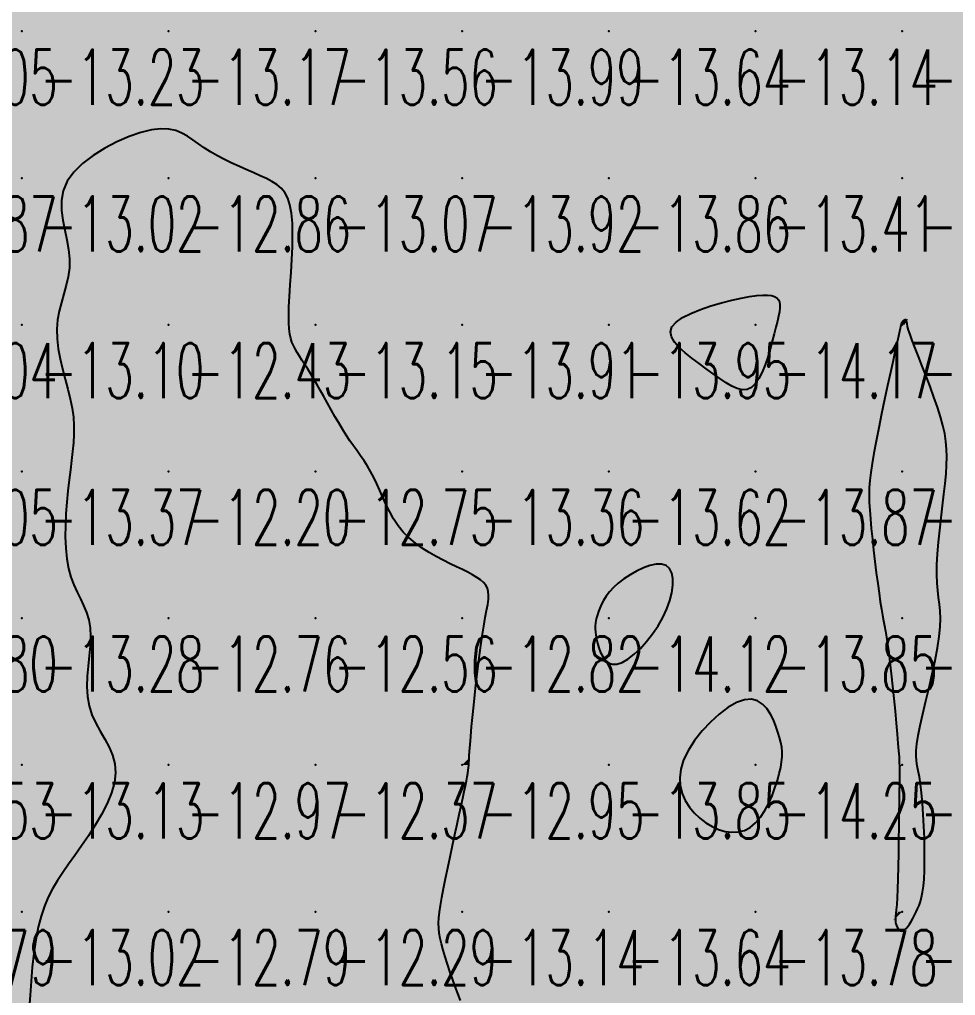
# Model space of a CAD drawing. Header units: millimetres. Extents: x 88261 to 90953, y 390274 to 392322.
# Drawn here: x 89660.1 to 89723.9, y 391681.5 to 391748 of the extents above; entities that cross this region are included whole.
import ezdxf
from ezdxf.enums import TextEntityAlignment as Align

# ---------------------------------------------------------------- set-up
doc = ezdxf.new("R2010")
doc.units = ezdxf.units.MM
doc.header["$LTSCALE"] = 25
for name, color, linetype in [('CN_03_00', 7, 'Continuous'), ('COTEAlt', 7, 'Continuous'), ('TN_COLORIAGE', 7, 'Continuous')]:
    doc.layers.add(name, color=color, linetype=linetype)
doc.styles.add('Simplex 1.0', font='Simplex.shx', dxfattribs={"width": 0.99, "height": 2.5})
doc.styles.get("Standard").update_dxf_attribs({"font": 'times.ttf'})

# ---------------------------------------------------------------- blocks, each defined once
blk = doc.blocks.new('COTE')
at = {"color": 0}
blk.add_point((0, 0), dxfattribs=at)
at = {"layer": 'COTEAlt'}
blk.add_attdef('ALT', text='', height=3.75, dxfattribs=at).set_placement((1.25, -1.25), align=Align.TOP_LEFT)

msp = doc.modelspace()

# ---------------------------------------------------------------- linework, layer by layer
at = {"layer": 'CN_03_00', "elevation": -13, "flags": 128}
msp.add_lwpolyline([(89690.149, 391681.195), (89689.971, 391681.662), (89689.789, 391682.154), (89689.606, 391682.66), (89689.428, 391683.17), (89689.258, 391683.673), (89689.102, 391684.16), (89688.964, 391684.621), (89688.848, 391685.044), (89688.758, 391685.424), (89688.696, 391685.774), (89688.66, 391686.111), (89688.65, 391686.451), (89688.666, 391686.814), (89688.708, 391687.215), (89688.776, 391687.671), (89688.869, 391688.2), (89688.986, 391688.814), (89689.123, 391689.496), (89689.275, 391690.227), (89689.435, 391690.985), (89689.6, 391691.75), (89689.763, 391692.501), (89689.919, 391693.217), (89690.063, 391693.876), (89690.19, 391694.464), (89690.301, 391694.98), (89690.396, 391695.431), (89690.477, 391695.82), (89690.544, 391696.155), (89690.597, 391696.44), (89690.639, 391696.681), (89690.67, 391696.884), (89690.691, 391697.055), (89690.706, 391697.216), (89690.717, 391697.387), (89690.728, 391697.591), (89690.742, 391697.85), (89690.764, 391698.186), (89690.796, 391698.622), (89690.842, 391699.179), (89690.904, 391699.87), (89690.98, 391700.673), (89691.07, 391701.554), (89691.169, 391702.482), (89691.276, 391703.425), (89691.388, 391704.349), (89691.502, 391705.223), (89691.618, 391706.015), (89691.73, 391706.699), (89691.835, 391707.281), (89691.927, 391707.772), (89691.999, 391708.184), (89692.045, 391708.53), (89692.061, 391708.822), (89692.04, 391709.072), (89691.976, 391709.291), (89691.866, 391709.491), (89691.708, 391709.677), (89691.505, 391709.854), (89691.259, 391710.026), (89690.97, 391710.197), (89690.641, 391710.371), (89690.273, 391710.553), (89689.868, 391710.748), (89689.429, 391710.958), (89688.965, 391711.188), (89688.486, 391711.439), (89688.003, 391711.714), (89687.527, 391712.017), (89687.067, 391712.348), (89686.636, 391712.712), (89686.242, 391713.111), (89685.894, 391713.545), (89685.588, 391714.006), (89685.316, 391714.487), (89685.072, 391714.976), (89684.848, 391715.466), (89684.637, 391715.946), (89684.432, 391716.408), (89684.227, 391716.842), (89684.015, 391717.242), (89683.795, 391717.613), (89683.569, 391717.963), (89683.336, 391718.302), (89683.098, 391718.638), (89682.855, 391718.98), (89682.606, 391719.336), (89682.354, 391719.714), (89682.099, 391720.12), (89681.842, 391720.55), (89681.584, 391720.996), (89681.328, 391721.45), (89681.075, 391721.904), (89680.826, 391722.35), (89680.584, 391722.782), (89680.349, 391723.19), (89680.123, 391723.57), (89679.908, 391723.922), (89679.704, 391724.249), (89679.512, 391724.553), (89679.333, 391724.836), (89679.167, 391725.102), (89679.016, 391725.353), (89678.88, 391725.591), (89678.761, 391725.821), (89678.658, 391726.057), (89678.574, 391726.314), (89678.508, 391726.609), (89678.461, 391726.956), (89678.436, 391727.371), (89678.431, 391727.87), (89678.448, 391728.468), (89678.487, 391729.175), (89678.539, 391729.966), (89678.596, 391730.814), (89678.648, 391731.688), (89678.686, 391732.558), (89678.702, 391733.395), (89678.685, 391734.169), (89678.627, 391734.85), (89678.521, 391735.416), (89678.366, 391735.878), (89678.163, 391736.251), (89677.915, 391736.553), (89677.623, 391736.8), (89677.289, 391737.01), (89676.913, 391737.2), (89676.499, 391737.387), (89676.047, 391737.585), (89675.568, 391737.796), (89675.072, 391738.019), (89674.567, 391738.254), (89674.065, 391738.499), (89673.575, 391738.755), (89673.107, 391739.019), (89672.672, 391739.292), (89672.274, 391739.571), (89671.9, 391739.842), (89671.53, 391740.093), (89671.146, 391740.308), (89670.729, 391740.472), (89670.26, 391740.573), (89669.72, 391740.594), (89669.09, 391740.522), (89668.361, 391740.347), (89667.56, 391740.075), (89666.725, 391739.717), (89665.893, 391739.284), (89665.101, 391738.786), (89664.386, 391738.235), (89663.786, 391737.642), (89663.337, 391737.016), (89663.065, 391736.369), (89662.947, 391735.707), (89662.947, 391735.035), (89663.031, 391734.359), (89663.163, 391733.685), (89663.309, 391733.017), (89663.433, 391732.363), (89663.5, 391731.727), (89663.484, 391731.113), (89663.399, 391730.516), (89663.264, 391729.931), (89663.103, 391729.349), (89662.936, 391728.766), (89662.785, 391728.174), (89662.672, 391727.567), (89662.619, 391726.939), (89662.64, 391726.284), (89662.725, 391725.609), (89662.859, 391724.921), (89663.024, 391724.227), (89663.205, 391723.536), (89663.384, 391722.854), (89663.545, 391722.189), (89663.672, 391721.549), (89663.753, 391720.938), (89663.789, 391720.349), (89663.788, 391719.771), (89663.757, 391719.193), (89663.702, 391718.604), (89663.63, 391717.994), (89663.548, 391717.352), (89663.462, 391716.667), (89663.379, 391715.932), (89663.306, 391715.16), (89663.249, 391714.367), (89663.213, 391713.568), (89663.206, 391712.779), (89663.234, 391712.018), (89663.302, 391711.299), (89663.417, 391710.639), (89663.582, 391710.049), (89663.784, 391709.517), (89664.008, 391709.026), (89664.237, 391708.559), (89664.456, 391708.099), (89664.648, 391707.63), (89664.799, 391707.134), (89664.891, 391706.594), (89664.916, 391705.999), (89664.888, 391705.357), (89664.829, 391704.681), (89664.761, 391703.984), (89664.704, 391703.281), (89664.681, 391702.583), (89664.712, 391701.904), (89664.82, 391701.259), (89665.017, 391700.655), (89665.282, 391700.085), (89665.585, 391699.536), (89665.897, 391698.998), (89666.187, 391698.458), (89666.426, 391697.903), (89666.585, 391697.322), (89666.633, 391696.703), (89666.549, 391696.038), (89666.347, 391695.336), (89666.048, 391694.61), (89665.674, 391693.873), (89665.246, 391693.138), (89664.786, 391692.418), (89664.316, 391691.726), (89663.857, 391691.076), (89663.428, 391690.475), (89663.032, 391689.91), (89662.669, 391689.36), (89662.34, 391688.807), (89662.044, 391688.232), (89661.781, 391687.616), (89661.552, 391686.938), (89661.356, 391686.181), (89661.194, 391685.332), (89661.061, 391684.415), (89660.953, 391683.459), (89660.867, 391682.496), (89660.799, 391681.554), (89660.745, 391680.666)], dxfattribs=at)
at = {"layer": 'CN_03_00', "flags": 128}
for points, elevation in [([(89709.678, 391722.826), (89709.358, 391722.809), (89709.012, 391722.89), (89708.641, 391723.055), (89708.244, 391723.287), (89707.822, 391723.573), (89707.374, 391723.897), (89706.901, 391724.244), (89706.407, 391724.601), (89705.916, 391724.963), (89705.455, 391725.328), (89705.051, 391725.692), (89704.731, 391726.054), (89704.524, 391726.41), (89704.457, 391726.758), (89704.556, 391727.096), (89704.84, 391727.419), (89705.283, 391727.727), (89705.85, 391728.014), (89706.504, 391728.279), (89707.211, 391728.519), (89707.934, 391728.729), (89708.638, 391728.908), (89709.288, 391729.051), (89709.855, 391729.158), (89710.338, 391729.228), (89710.743, 391729.262), (89711.077, 391729.262), (89711.346, 391729.23), (89711.556, 391729.165), (89711.713, 391729.07), (89711.823, 391728.946), (89711.892, 391728.792), (89711.924, 391728.608), (89711.923, 391728.388), (89711.891, 391728.129), (89711.833, 391727.827), (89711.751, 391727.479), (89711.65, 391727.082), (89711.532, 391726.631), (89711.399, 391726.128), (89711.252, 391725.591), (89711.089, 391725.043), (89710.908, 391724.508), (89710.708, 391724.009), (89710.486, 391723.568), (89710.241, 391723.21), (89709.973, 391722.957), (89709.678, 391722.826)], -14), ([(89719.633, 391724.806), (89719.455, 391723.991), (89719.26, 391723.091), (89719.057, 391722.14), (89718.854, 391721.171), (89718.658, 391720.219), (89718.48, 391719.318), (89718.326, 391718.5), (89718.203, 391717.791), (89718.111, 391717.175), (89718.048, 391716.627), (89718.011, 391716.122), (89717.999, 391715.633), (89718.008, 391715.137), (89718.037, 391714.608), (89718.084, 391714.021), (89718.146, 391713.358), (89718.221, 391712.635), (89718.304, 391711.876), (89718.395, 391711.103), (89718.489, 391710.341), (89718.583, 391709.613), (89718.676, 391708.943), (89718.763, 391708.353), (89718.843, 391707.859), (89718.916, 391707.441), (89718.986, 391707.069), (89719.052, 391706.716), (89719.119, 391706.353), (89719.187, 391705.95), (89719.258, 391705.479), (89719.334, 391704.912), (89719.417, 391704.23), (89719.504, 391703.455), (89719.593, 391702.621), (89719.681, 391701.76), (89719.765, 391700.906), (89719.843, 391700.09), (89719.911, 391699.347), (89719.967, 391698.708), (89720.01, 391698.195), (89720.04, 391697.784), (89720.058, 391697.439), (89720.068, 391697.124), (89720.07, 391696.802), (89720.067, 391696.438), (89720.06, 391695.996), (89720.052, 391695.44), (89720.043, 391694.747), (89720.034, 391693.939), (89720.024, 391693.055), (89720.013, 391692.132), (89719.999, 391691.204), (89719.982, 391690.311), (89719.962, 391689.487), (89719.939, 391688.771), (89719.911, 391688.188), (89719.881, 391687.73), (89719.851, 391687.378), (89719.825, 391687.112), (89719.804, 391686.913), (89719.79, 391686.762), (89719.787, 391686.641), (89719.796, 391686.529), (89719.82, 391686.413), (89719.857, 391686.295), (89719.908, 391686.181), (89719.97, 391686.08), (89720.043, 391685.997), (89720.126, 391685.941), (89720.216, 391685.917), (89720.315, 391685.933), (89720.419, 391685.994), (89720.528, 391686.095), (89720.64, 391686.232), (89720.755, 391686.396), (89720.87, 391686.584), (89720.984, 391686.788), (89721.096, 391687.003), (89721.204, 391687.222), (89721.308, 391687.442), (89721.405, 391687.674), (89721.494, 391687.93), (89721.574, 391688.224), (89721.643, 391688.569), (89721.7, 391688.978), (89721.743, 391689.463), (89721.772, 391690.039), (89721.784, 391690.711), (89721.781, 391691.458), (89721.764, 391692.252), (89721.733, 391693.064), (89721.691, 391693.868), (89721.638, 391694.633), (89721.576, 391695.334), (89721.505, 391695.94), (89721.428, 391696.436), (89721.352, 391696.842), (89721.284, 391697.192), (89721.232, 391697.518), (89721.204, 391697.854), (89721.207, 391698.231), (89721.249, 391698.684), (89721.339, 391699.244), (89721.479, 391699.934), (89721.659, 391700.732), (89721.865, 391701.606), (89722.083, 391702.523), (89722.297, 391703.452), (89722.494, 391704.36), (89722.659, 391705.215), (89722.778, 391705.985), (89722.841, 391706.646), (89722.856, 391707.217), (89722.834, 391707.723), (89722.788, 391708.191), (89722.731, 391708.648), (89722.674, 391709.12), (89722.629, 391709.634), (89722.61, 391710.216), (89722.625, 391710.885), (89722.67, 391711.627), (89722.738, 391712.421), (89722.822, 391713.246), (89722.915, 391714.079), (89723.011, 391714.9), (89723.102, 391715.686), (89723.182, 391716.418), (89723.243, 391717.078), (89723.282, 391717.679), (89723.296, 391718.236), (89723.281, 391718.768), (89723.234, 391719.29), (89723.152, 391719.821), (89723.03, 391720.377), (89722.867, 391720.975), (89722.661, 391721.627), (89722.42, 391722.317), (89722.159, 391723.027), (89721.887, 391723.735), (89721.618, 391724.423), (89721.362, 391725.069), (89721.133, 391725.654), (89720.941, 391726.158), (89720.796, 391726.566), (89720.694, 391726.883), (89720.626, 391727.123), (89720.586, 391727.296), (89720.565, 391727.415), (89720.557, 391727.49), (89720.553, 391727.533), (89720.547, 391727.556), (89720.532, 391727.569), (89720.509, 391727.575), (89720.479, 391727.573), (89720.445, 391727.565), (89720.409, 391727.552), (89720.372, 391727.535), (89720.336, 391727.514), (89720.303, 391727.489), (89720.275, 391727.463), (89720.252, 391727.435), (89720.233, 391727.406), (89720.217, 391727.377), (89720.204, 391727.347), (89720.194, 391727.319), (89720.185, 391727.292), (89720.178, 391727.267), (89720.171, 391727.242), (89720.161, 391727.199), (89720.143, 391727.12), (89720.113, 391726.986), (89720.066, 391726.776), (89719.999, 391726.472), (89719.907, 391726.054), (89719.785, 391725.502), (89719.633, 391724.806)], -13), ([(89699.49, 391705.531), (89699.578, 391705.22), (89699.692, 391704.911), (89699.836, 391704.624), (89700.015, 391704.38), (89700.233, 391704.199), (89700.494, 391704.101), (89700.803, 391704.106), (89701.161, 391704.229), (89701.557, 391704.459), (89701.977, 391704.784), (89702.406, 391705.187), (89702.831, 391705.655), (89703.237, 391706.171), (89703.611, 391706.723), (89703.937, 391707.295), (89704.205, 391707.871), (89704.41, 391708.439), (89704.548, 391708.982), (89704.617, 391709.486), (89704.616, 391709.937), (89704.54, 391710.32), (89704.388, 391710.62), (89704.158, 391710.823), (89703.849, 391710.918), (89703.476, 391710.915), (89703.057, 391710.828), (89702.61, 391710.672), (89702.152, 391710.459), (89701.702, 391710.204), (89701.277, 391709.922), (89700.894, 391709.625), (89700.568, 391709.327), (89700.296, 391709.032), (89700.073, 391708.742), (89699.893, 391708.46), (89699.748, 391708.19), (89699.635, 391707.932), (89699.546, 391707.691), (89699.475, 391707.468), (89699.419, 391707.266), (89699.375, 391707.077), (89699.345, 391706.895), (89699.33, 391706.712), (89699.329, 391706.521), (89699.344, 391706.314), (89699.376, 391706.085), (89699.424, 391705.824), (89699.49, 391705.531)], -14), ([(89710.26, 391693.294), (89710.591, 391693.682), (89710.889, 391694.134), (89711.153, 391694.629), (89711.384, 391695.148), (89711.581, 391695.671), (89711.745, 391696.178), (89711.875, 391696.65), (89711.972, 391697.072), (89712.035, 391697.45), (89712.067, 391697.798), (89712.069, 391698.126), (89712.041, 391698.446), (89711.984, 391698.771), (89711.899, 391699.112), (89711.788, 391699.482), (89711.65, 391699.886), (89711.481, 391700.305), (89711.275, 391700.712), (89711.027, 391701.083), (89710.731, 391701.391), (89710.381, 391701.61), (89709.972, 391701.715), (89709.499, 391701.681), (89708.96, 391701.489), (89708.376, 391701.156), (89707.773, 391700.707), (89707.176, 391700.167), (89706.611, 391699.56), (89706.102, 391698.912), (89705.676, 391698.247), (89705.357, 391697.59), (89705.165, 391696.963), (89705.093, 391696.369), (89705.128, 391695.812), (89705.258, 391695.291), (89705.469, 391694.81), (89705.749, 391694.369), (89706.084, 391693.969), (89706.462, 391693.613), (89706.87, 391693.302), (89707.299, 391693.043), (89707.743, 391692.844), (89708.193, 391692.71), (89708.641, 391692.651), (89709.079, 391692.673), (89709.5, 391692.784), (89709.896, 391692.99), (89710.26, 391693.294)], -14)]:
    msp.add_lwpolyline(points, close=True, dxfattribs=dict(at, elevation=elevation))
at = {"layer": 'TN_COLORIAGE', "color": 221}
for points in [[(89650.249, 391747.239, -13.222), (89660.249, 391747.239, -13.222), (89660.249, 391757.239, -13.222)], [(89660.249, 391757.239, -13), (89653.889, 391757.239, -13), (89650.249, 391747.239, -13), (89650.249, 391749.937, -13)], [(89660.249, 391747.239, -13.279), (89670.249, 391747.239, -13.279), (89670.249, 391757.239, -13.279)], [(89660.249, 391757.239, -13.279), (89660.249, 391747.239, -13.279), (89670.249, 391757.239, -13.279)], [(89679.252, 391757.239, -13.173), (89679.368, 391756.359, -13.173), (89670.249, 391757.239, -13.173), (89670.249, 391747.239, -13.173)], [(89690.249, 391747.239, -13.492), (89700.249, 391747.239, -13.492), (89700.249, 391757.239, -13.492)], [(89690.249, 391748.545, -13.492), (89690.865, 391757.239, -13.492), (89690.249, 391747.239, -13.492), (89700.249, 391757.239, -13.492)], [(89700.249, 391747.239, -13.141), (89710.249, 391747.239, -13.141), (89710.249, 391757.239, -13.141)], [(89700.249, 391757.239, -13.141), (89700.249, 391747.239, -13.141), (89710.249, 391757.239, -13.141)], [(89710.249, 391747.239, -13.182), (89720.249, 391747.239, -13.182), (89720.249, 391757.239, -13.182)], [(89710.249, 391757.239, -13.182), (89710.249, 391747.239, -13.182), (89720.249, 391757.239, -13.182)], [(89720.249, 391757.239, -13), (89726.114, 391757.239, -13), (89720.249, 391747.239, -13), (89723.156, 391750.147, -13)], [(89680.249, 391755.7, -13.173), (89679.368, 391756.359, -13.173), (89680.249, 391747.239, -13.173), (89670.249, 391747.239, -13.173)], [(89690.249, 391748.545, -13.562), (89689.541, 391756.531, -13.562), (89690.249, 391747.239, -13.562), (89680.249, 391747.239, -13.562)], [(89689.541, 391756.531, -13.562), (89680.249, 391755.7, -13.562), (89680.249, 391747.239, -13.562)], [(89723.156, 391750.147, -13.053), (89725.297, 391747.239, -13.053), (89720.249, 391747.239, -13.053)], [(89660.249, 391747.239, -13), (89653.884, 391740.875, -13), (89650.249, 391747.239, -13), (89650.249, 391744.585, -13)], [(89660.249, 391747.239, -13), (89653.884, 391740.875, -13), (89660.249, 391737.239, -13), (89659.117, 391737.239, -13)], [(89670.249, 391747.239, -13), (89670.249, 391741.671, -13), (89660.249, 391737.239, -13), (89661.323, 391737.239, -13)], [(89660.249, 391747.239, -13.173), (89660.249, 391737.239, -13.173), (89670.249, 391747.239, -13.173)], [(89680.249, 391747.239, -13), (89672.221, 391739.211, -13), (89670.249, 391747.239, -13), (89670.249, 391741.671, -13)], [(89680.249, 391747.239, -13), (89672.221, 391739.211, -13), (89680.249, 391737.239, -13), (89676.902, 391737.239, -13)], [(89680.249, 391747.239, -13.995), (89680.249, 391737.239, -13.995), (89690.249, 391747.239, -13.995)], [(89680.249, 391737.239, -13.995), (89690.249, 391737.239, -13.995), (89690.249, 391747.239, -13.995)], [(89690.249, 391737.239, -13.643), (89700.249, 391737.239, -13.643), (89700.249, 391747.239, -13.643)], [(89690.249, 391747.239, -13.643), (89690.249, 391737.239, -13.643), (89700.249, 391747.239, -13.643)], [(89700.249, 391747.239, -13.141), (89700.249, 391737.239, -13.141), (89710.249, 391747.239, -13.141)], [(89700.249, 391737.239, -13.141), (89710.249, 391737.239, -13.141), (89710.249, 391747.239, -13.141)], [(89710.249, 391737.239, -13.053), (89720.249, 391737.239, -13.053), (89720.249, 391747.239, -13.053)], [(89710.249, 391747.239, -13.053), (89710.249, 391737.239, -13.053), (89720.249, 391747.239, -13.053)], [(89720.249, 391737.239, -13), (89728.906, 391745.897, -13), (89720.249, 391747.239, -13), (89725.297, 391747.239, -13)], [(89720.249, 391737.239, -13), (89728.906, 391745.897, -13), (89730.249, 391737.239, -13), (89730.249, 391745.342, -13)], [(89650.249, 391727.239, -13.017), (89660.249, 391727.239, -13.017), (89660.249, 391737.239, -13.017)], [(89650.249, 391727.239, -13), (89650.249, 391729.43, -13), (89660.249, 391737.239, -13), (89659.117, 391737.239, -13)], [(89660.249, 391727.239, -13), (89664.48, 391731.47, -13), (89660.249, 391737.239, -13), (89661.323, 391737.239, -13)], [(89679.164, 391736.155, -13.069), (89676.902, 391737.239, -13.069), (89680.249, 391737.239, -13.069)], [(89680.249, 391727.239, -13), (89678.204, 391727.239, -13), (89680.249, 391737.239, -13), (89679.164, 391736.155, -13)], [(89680.249, 391737.239, -13.924), (89680.249, 391727.239, -13.924), (89690.249, 391737.239, -13.924)], [(89680.249, 391727.239, -13.924), (89690.249, 391727.239, -13.924), (89690.249, 391737.239, -13.924)], [(89690.249, 391737.239, -13.864), (89690.249, 391727.239, -13.864), (89700.249, 391737.239, -13.864)], [(89690.249, 391727.239, -13.864), (89700.249, 391727.239, -13.864), (89700.249, 391737.239, -13.864)], [(89702.48, 391727.239, -13.412), (89710.249, 391729.456, -13.412), (89700.249, 391727.239, -13.412), (89710.249, 391737.239, -13.412)], [(89700.249, 391737.239, -13.412), (89700.249, 391727.239, -13.412), (89710.249, 391737.239, -13.412)], [(89710.249, 391729.456, -13.332), (89712.254, 391729.245, -13.332), (89710.249, 391737.239, -13.332), (89720.249, 391737.239, -13.332)], [(89712.254, 391729.245, -13), (89711.672, 391727.239, -13), (89720.249, 391737.239, -13), (89720.169, 391727.239, -13)], [(89720.169, 391727.239, -13.332), (89720.249, 391727.513, -13.332), (89720.249, 391737.239, -13.332)], [(89720.249, 391737.239, -13), (89720.249, 391727.513, -13), (89730.249, 391737.239, -13), (89720.656, 391727.646, -13)], [(89730.249, 391727.239, -13), (89720.41, 391727.239, -13), (89730.249, 391737.239, -13), (89720.656, 391727.646, -13)], [(89661.755, 391727.239, -13.101), (89664.48, 391731.47, -13.101), (89660.249, 391727.239, -13.101)], [(89650.249, 391717.239, -13.101), (89660.249, 391717.239, -13.101), (89660.249, 391727.239, -13.101)], [(89650.249, 391727.239, -13.101), (89650.249, 391717.239, -13.101), (89660.249, 391727.239, -13.101)], [(89660.249, 391717.239, -13), (89664.213, 391721.204, -13), (89660.249, 391727.239, -13), (89661.755, 391727.239, -13)], [(89678.707, 391725.697, -13.147), (89678.204, 391727.239, -13.147), (89680.249, 391727.239, -13.147)], [(89678.707, 391725.697, -13.147), (89680.249, 391723.516, -13.147), (89680.249, 391727.239, -13.147)], [(89690.249, 391727.239, -13), (89682.391, 391719.382, -13), (89680.249, 391727.239, -13), (89680.249, 391723.516, -13)], [(89690.249, 391727.239, -13), (89682.391, 391719.382, -13), (89690.249, 391717.239, -13), (89684.312, 391717.239, -13)], [(89690.249, 391717.239, -13.952), (89700.249, 391717.239, -13.952), (89700.249, 391727.239, -13.952)], [(89690.249, 391727.239, -13.952), (89690.249, 391717.239, -13.952), (89700.249, 391727.239, -13.952)], [(89702.48, 391727.239, -13.624), (89707.169, 391724.16, -13.624), (89700.249, 391727.239, -13.624), (89700.249, 391717.239, -13.624)], [(89710.249, 391721.586, -13), (89711.672, 391727.239, -13), (89710.249, 391717.239, -13), (89720.169, 391727.239, -13)], [(89720.169, 391727.239, -13.871), (89720.143, 391727.133, -13.871), (89710.249, 391717.239, -13.871)], [(89717.973, 391717.239, -13.871), (89720.143, 391727.133, -13.871), (89710.249, 391717.239, -13.871)], [(89723.353, 391720.343, -13.57), (89720.41, 391727.239, -13.57), (89730.249, 391727.239, -13.57)], [(89730.249, 391727.239, -13), (89723.353, 391720.343, -13), (89730.249, 391717.239, -13), (89723.381, 391717.239, -13)], [(89710.249, 391721.586, -13.624), (89707.169, 391724.16, -13.624), (89710.249, 391717.239, -13.624), (89700.249, 391717.239, -13.624)], [(89663.427, 391717.239, -13.375), (89664.213, 391721.204, -13.375), (89660.249, 391717.239, -13.375)], [(89660.249, 391717.239, -13), (89653.714, 391710.705, -13), (89650.249, 391717.239, -13), (89650.249, 391715.327, -13)], [(89660.249, 391717.239, -13), (89653.714, 391710.705, -13), (89660.249, 391707.239, -13), (89654.378, 391707.239, -13)], [(89660.249, 391717.239, -13), (89663.427, 391717.239, -13), (89660.249, 391707.239, -13), (89662.849, 391709.839, -13)], [(89685.723, 391712.713, -13.361), (89684.312, 391717.239, -13.361), (89690.249, 391717.239, -13.361)], [(89685.723, 391712.713, -13.361), (89690.249, 391710.572, -13.361), (89690.249, 391717.239, -13.361)], [(89700.249, 391717.239, -13), (89692.493, 391709.483, -13), (89690.249, 391717.239, -13), (89690.249, 391710.572, -13)], [(89700.249, 391709.624, -13), (89699.341, 391707.239, -13), (89700.249, 391717.239, -13), (89691.639, 391707.239, -13)], [(89691.639, 391707.239, -13.624), (89692.493, 391709.483, -13.624), (89700.249, 391717.239, -13.624)], [(89705.028, 391712.018, -13.624), (89700.249, 391709.624, -13.624), (89710.249, 391717.239, -13.624), (89700.249, 391717.239, -13.624)], [(89705.028, 391712.018, -13.846), (89704.587, 391707.239, -13.846), (89710.249, 391717.239, -13.846), (89710.249, 391707.239, -13.846)], [(89710.249, 391717.239, -13), (89717.973, 391717.239, -13), (89710.249, 391707.239, -13), (89717.921, 391714.911, -13)], [(89723.381, 391717.239, -13.563), (89722.214, 391709.204, -13.563), (89730.249, 391717.239, -13.563)], [(89730.249, 391717.239, -13), (89722.214, 391709.204, -13), (89730.249, 391707.239, -13), (89723.425, 391707.239, -13)], [(89717.921, 391714.911, -13.846), (89718.85, 391707.239, -13.846), (89710.249, 391707.239, -13.846)], [(89662.849, 391709.839, -13.283), (89665.68, 391707.239, -13.283), (89660.249, 391707.239, -13.283)], [(89656.47, 391703.461, -13.283), (89654.378, 391707.239, -13.283), (89660.249, 391707.239, -13.283)], [(89660.249, 391707.239, -13), (89656.47, 391703.461, -13), (89660.249, 391697.239, -13), (89658.07, 391697.239, -13)], [(89660.249, 391707.239, -13), (89665.68, 391707.239, -13), (89660.249, 391697.239, -13), (89663.778, 391700.768, -13)], [(89699.238, 391706.229, -13), (89690.658, 391697.649, -13), (89699.341, 391707.239, -13), (89691.639, 391707.239, -13)], [(89700.249, 391702.792, -13.846), (89704.587, 391707.239, -13.846), (89700.249, 391697.239, -13.846), (89710.249, 391707.239, -13.846)], [(89703.936, 391697.239, -13.846), (89710.249, 391703.448, -13.846), (89700.249, 391697.239, -13.846), (89710.249, 391707.239, -13.846)], [(89710.249, 391703.448, -13), (89712.061, 391699.051, -13), (89710.249, 391707.239, -13), (89719.258, 391706.249, -13)], [(89719.258, 391706.249, -13.846), (89718.85, 391707.239, -13.846), (89710.249, 391707.239, -13.846)], [(89723.425, 391707.239, -13.296), (89720.756, 391697.747, -13.296), (89730.249, 391707.239, -13.296)], [(89730.249, 391707.239, -13), (89720.756, 391697.747, -13), (89730.249, 391697.239, -13), (89721.582, 391697.239, -13)], [(89700.249, 391702.792, -13), (89699.238, 391706.229, -13), (89700.249, 391697.239, -13), (89690.658, 391697.649, -13)], [(89712.235, 391697.239, -13), (89720.124, 391697.239, -13), (89712.061, 391699.051, -13), (89719.258, 391706.249, -13)], [(89663.778, 391700.768, -13.13), (89668.129, 391697.239, -13.13), (89660.249, 391697.239, -13.13)], [(89660.249, 391697.239, -13), (89656.407, 391693.397, -13), (89660.249, 391687.239, -13), (89659.5, 391687.239, -13)], [(89658.07, 391697.239, -13.13), (89656.407, 391693.397, -13.13), (89660.249, 391697.239, -13.13)], [(89660.249, 391697.239, -13), (89668.129, 391697.239, -13), (89660.249, 391687.239, -13), (89663.504, 391690.495, -13)], [(89700.249, 391697.239, -13), (89690.778, 391697.239, -13), (89690.249, 391687.239, -13), (89690.249, 391694.695, -13)], [(89690.249, 391687.239, -13.853), (89700.249, 391687.239, -13.853), (89700.249, 391697.239, -13.853)], [(89690.658, 391697.649, -13.853), (89690.778, 391697.239, -13.853), (89700.249, 391697.239, -13.853)], [(89703.936, 391697.239, -13.638), (89706.146, 391693.137, -13.638), (89700.249, 391697.239, -13.638), (89700.249, 391687.239, -13.638)], [(89710.249, 391691.89, -13), (89712.235, 391697.239, -13), (89710.249, 391687.239, -13), (89720.124, 391697.239, -13)], [(89720.124, 391697.239, -13.781), (89720.05, 391697.041, -13.781), (89710.249, 391687.239, -13.781)], [(89730.249, 391687.239, -13), (89721.257, 391687.239, -13), (89730.249, 391697.239, -13), (89721.948, 391688.939, -13)], [(89721.948, 391688.939, -13.103), (89721.582, 391697.239, -13.103), (89730.249, 391697.239, -13.103)], [(89719.986, 391687.239, -13.781), (89720.05, 391697.041, -13.781), (89710.249, 391687.239, -13.781)], [(89688.602, 391687.239, -13.14), (89690.249, 391694.695, -13.14), (89690.249, 391687.239, -13.14)], [(89710.249, 391691.89, -13.638), (89706.146, 391693.137, -13.638), (89710.249, 391687.239, -13.638), (89700.249, 391687.239, -13.638)], [(89660.998, 391687.239, -13.017), (89663.504, 391690.495, -13.017), (89660.249, 391687.239, -13.017)], [(89650.249, 391677.239, -13.017), (89660.249, 391677.239, -13.017), (89660.249, 391687.239, -13.017)], [(89650.249, 391677.239, -13), (89650.249, 391681.983, -13), (89660.249, 391687.239, -13), (89659.5, 391687.239, -13)], [(89660.249, 391687.239, -13), (89660.998, 391687.239, -13), (89660.249, 391677.239, -13), (89660.642, 391677.633, -13)], [(89688.602, 391687.239, -13.14), (89688.559, 391685.55, -13.14), (89690.249, 391687.239, -13.14)], [(89688.559, 391685.55, -13.14), (89690.249, 391680.823, -13.14), (89690.249, 391687.239, -13.14)], [(89700.249, 391687.239, -13), (89691.339, 391678.329, -13), (89690.249, 391687.239, -13), (89690.249, 391680.823, -13)], [(89700.249, 391687.239, -13), (89691.339, 391678.329, -13), (89700.249, 391677.239, -13), (89691.533, 391677.239, -13)], [(89700.249, 391687.239, -13.781), (89700.249, 391677.239, -13.781), (89710.249, 391687.239, -13.781)], [(89700.249, 391677.239, -13.781), (89710.249, 391677.239, -13.781), (89710.249, 391687.239, -13.781)], [(89710.249, 391687.239, -13), (89719.986, 391687.239, -13), (89710.249, 391677.239, -13), (89719.635, 391686.626, -13)], [(89730.249, 391687.239, -13), (89721.257, 391687.239, -13), (89720.249, 391677.239, -13), (89720.249, 391685.433, -13)], [(89720.249, 391677.239, -13.188), (89730.249, 391677.239, -13.188), (89730.249, 391687.239, -13.188)], [(89710.249, 391677.239, -13), (89719.635, 391686.626, -13), (89720.249, 391677.239, -13), (89720.249, 391685.433, -13)]]:
    msp.add_solid(points, dxfattribs=at)
at = {"layer": 'TN_COLORIAGE', "color": 211}
for points in [[(89725.297, 391747.239, -12.872), (89723.156, 391750.147, -12.872), (89730.249, 391747.239, -12.872), (89730.249, 391757.239, -12.872)], [(89661.323, 391737.239, -12.862), (89670.249, 391741.671, -12.862), (89670.249, 391737.239, -12.862)], [(89670.249, 391741.671, -12.862), (89672.221, 391739.211, -12.862), (89670.249, 391737.239, -12.862)], [(89676.902, 391737.239, -12.862), (89672.221, 391739.211, -12.862), (89670.249, 391737.239, -12.862)], [(89661.323, 391737.239, -12.862), (89664.48, 391731.47, -12.862), (89670.249, 391737.239, -12.862)], [(89664.48, 391731.47, -12.429), (89661.755, 391727.239, -12.429), (89670.249, 391737.239, -12.429), (89670.249, 391727.239, -12.429)], [(89676.902, 391737.239, -12.429), (89679.164, 391736.155, -12.429), (89670.249, 391737.239, -12.429), (89670.249, 391727.239, -12.429)], [(89679.164, 391736.155, -12.429), (89678.204, 391727.239, -12.429), (89670.249, 391727.239, -12.429)], [(89661.755, 391727.239, -12.429), (89664.213, 391721.204, -12.429), (89670.249, 391727.239, -12.429)], [(89664.213, 391721.204, -12.196), (89663.427, 391717.239, -12.196), (89670.249, 391727.239, -12.196), (89670.249, 391717.239, -12.196)], [(89678.204, 391727.239, -12.196), (89678.707, 391725.697, -12.196), (89670.249, 391727.239, -12.196), (89670.249, 391717.239, -12.196)], [(89720.143, 391727.133, -12.743), (89717.973, 391717.239, -12.743), (89720.249, 391727.239, -12.743), (89720.249, 391717.239, -12.743)], [(89720.143, 391727.133, -12.991), (89720.169, 391727.239, -12.991), (89720.249, 391727.239, -12.991)], [(89720.249, 391727.513, -12.991), (89720.169, 391727.239, -12.991), (89720.249, 391727.239, -12.991)], [(89720.656, 391727.646, -12.991), (89720.41, 391727.239, -12.991), (89720.249, 391727.239, -12.991)], [(89720.656, 391727.646, -12.991), (89720.249, 391727.513, -12.991), (89720.249, 391727.239, -12.991)], [(89720.41, 391727.239, -12.743), (89723.353, 391720.343, -12.743), (89720.249, 391727.239, -12.743), (89720.249, 391717.239, -12.743)], [(89680.249, 391723.516, -12.196), (89678.707, 391725.697, -12.196), (89680.249, 391717.239, -12.196), (89670.249, 391717.239, -12.196)], [(89680.249, 391723.516, -12.753), (89682.391, 391719.382, -12.753), (89680.249, 391717.239, -12.753)], [(89723.381, 391717.239, -12.743), (89723.353, 391720.343, -12.743), (89720.249, 391717.239, -12.743)], [(89684.312, 391717.239, -12.753), (89682.391, 391719.382, -12.753), (89680.249, 391717.239, -12.753)], [(89662.849, 391709.839, -12.196), (89663.427, 391717.239, -12.196), (89670.249, 391717.239, -12.196)], [(89665.68, 391707.239, -12.196), (89662.849, 391709.839, -12.196), (89670.249, 391707.239, -12.196), (89670.249, 391717.239, -12.196)], [(89670.249, 391717.239, -12.753), (89670.249, 391707.239, -12.753), (89680.249, 391717.239, -12.753)], [(89670.249, 391707.239, -12.753), (89680.249, 391707.239, -12.753), (89680.249, 391717.239, -12.753)], [(89684.312, 391717.239, -12.563), (89685.723, 391712.713, -12.563), (89680.249, 391717.239, -12.563), (89680.249, 391707.239, -12.563)], [(89717.921, 391714.911, -12.743), (89717.973, 391717.239, -12.743), (89720.249, 391717.239, -12.743)], [(89718.85, 391707.239, -12.743), (89717.921, 391714.911, -12.743), (89720.249, 391707.239, -12.743), (89720.249, 391717.239, -12.743)], [(89722.214, 391709.204, -12.743), (89723.381, 391717.239, -12.743), (89720.249, 391707.239, -12.743), (89720.249, 391717.239, -12.743)], [(89690.249, 391710.572, -12.563), (89685.723, 391712.713, -12.563), (89690.249, 391707.239, -12.563), (89680.249, 391707.239, -12.563)], [(89690.249, 391710.572, -12.82), (89692.493, 391709.483, -12.82), (89690.249, 391707.239, -12.82)], [(89692.493, 391709.483, -12.82), (89691.639, 391707.239, -12.82), (89690.249, 391707.239, -12.82)], [(89723.425, 391707.239, -12.862), (89722.214, 391709.204, -12.862), (89720.249, 391707.239, -12.862)], [(89663.778, 391700.768, -12.762), (89665.68, 391707.239, -12.762), (89670.249, 391707.239, -12.762)], [(89668.129, 391697.239, -12.762), (89663.778, 391700.768, -12.762), (89670.249, 391697.239, -12.762), (89670.249, 391707.239, -12.762)], [(89670.249, 391707.239, -12.563), (89670.249, 391697.239, -12.563), (89680.249, 391707.239, -12.563)], [(89670.249, 391697.239, -12.563), (89680.249, 391697.239, -12.563), (89680.249, 391707.239, -12.563)], [(89680.249, 391707.239, -12.82), (89680.249, 391697.239, -12.82), (89690.249, 391707.239, -12.82)], [(89680.249, 391697.239, -12.82), (89690.249, 391697.239, -12.82), (89690.249, 391707.239, -12.82)], [(89690.658, 391697.649, -12.82), (89691.639, 391707.239, -12.82), (89690.249, 391697.239, -12.82), (89690.249, 391707.239, -12.82)], [(89718.85, 391707.239, -12.862), (89719.258, 391706.249, -12.862), (89720.249, 391707.239, -12.862)], [(89720.124, 391697.239, -12.862), (89719.258, 391706.249, -12.862), (89720.249, 391697.239, -12.862), (89720.249, 391707.239, -12.862)], [(89720.756, 391697.747, -12.862), (89723.425, 391707.239, -12.862), (89720.249, 391697.239, -12.862), (89720.249, 391707.239, -12.862)], [(89663.504, 391690.495, -12.792), (89660.998, 391687.239, -12.792), (89670.249, 391697.239, -12.792), (89670.249, 391687.239, -12.792)], [(89663.504, 391690.495, -12.965), (89668.129, 391697.239, -12.965), (89670.249, 391697.239, -12.965)], [(89670.249, 391697.239, -12.374), (89670.249, 391687.239, -12.374), (89680.249, 391697.239, -12.374)], [(89670.249, 391687.239, -12.374), (89680.249, 391687.239, -12.374), (89680.249, 391697.239, -12.374)], [(89680.249, 391697.239, -12.952), (89680.249, 391687.239, -12.952), (89690.249, 391697.239, -12.952)], [(89690.249, 391694.695, -12.291), (89688.602, 391687.239, -12.291), (89690.249, 391697.239, -12.291), (89680.249, 391687.239, -12.291)], [(89690.778, 391697.239, -12.952), (89690.658, 391697.649, -12.952), (89690.249, 391697.239, -12.952)], [(89690.249, 391694.695, -12.952), (89690.778, 391697.239, -12.952), (89690.249, 391697.239, -12.952)], [(89720.05, 391697.041, -12.979), (89719.986, 391687.239, -12.979), (89720.249, 391697.239, -12.979), (89720.249, 391687.239, -12.979)], [(89720.05, 391697.041, -12.984), (89720.124, 391697.239, -12.984), (89720.249, 391697.239, -12.984)], [(89721.582, 391697.239, -12.984), (89720.756, 391697.747, -12.984), (89720.249, 391697.239, -12.984)], [(89721.582, 391697.239, -12.979), (89721.948, 391688.939, -12.979), (89720.249, 391697.239, -12.979), (89720.249, 391687.239, -12.979)], [(89721.948, 391688.939, -12.979), (89721.257, 391687.239, -12.979), (89720.249, 391687.239, -12.979)], [(89660.642, 391677.633, -12.463), (89660.405, 391677.239, -12.463), (89670.249, 391687.239, -12.463), (89670.249, 391677.239, -12.463)], [(89660.642, 391677.633, -12.792), (89660.998, 391687.239, -12.792), (89670.249, 391687.239, -12.792)], [(89670.249, 391687.239, -12.291), (89670.249, 391677.239, -12.291), (89680.249, 391687.239, -12.291)], [(89670.249, 391677.239, -12.291), (89680.249, 391677.239, -12.291), (89680.249, 391687.239, -12.291)], [(89688.559, 391685.55, -12.291), (89688.602, 391687.239, -12.291), (89680.249, 391677.239, -12.291), (89680.249, 391687.239, -12.291)], [(89719.635, 391686.626, -12.979), (89719.986, 391687.239, -12.979), (89720.249, 391687.239, -12.979)], [(89720.249, 391685.433, -12.979), (89719.635, 391686.626, -12.979), (89720.249, 391687.239, -12.979)], [(89720.249, 391685.433, -12.979), (89721.257, 391687.239, -12.979), (89720.249, 391687.239, -12.979)], [(89690.249, 391680.823, -12.312), (89688.559, 391685.55, -12.312), (89690.249, 391677.239, -12.312), (89680.249, 391677.239, -12.312)]]:
    msp.add_solid(points, dxfattribs=at)
at = {"layer": 'TN_COLORIAGE', "color": 231}
for points in [[(89710.249, 391729.456, -14.167), (89702.48, 391727.239, -14.167), (89710.249, 391727.239, -14.167)], [(89712.254, 391729.245, -14.167), (89710.249, 391729.456, -14.167), (89710.249, 391727.239, -14.167)], [(89711.672, 391727.239, -14.167), (89712.254, 391729.245, -14.167), (89710.249, 391727.239, -14.167)], [(89707.169, 391724.16, -14.167), (89702.48, 391727.239, -14.167), (89710.249, 391727.239, -14.167)], [(89707.169, 391724.16, -14.167), (89710.249, 391721.586, -14.167), (89710.249, 391727.239, -14.167)], [(89711.672, 391727.239, -14.167), (89710.249, 391721.586, -14.167), (89710.249, 391727.239, -14.167)], [(89700.249, 391709.624, -14.118), (89705.028, 391712.018, -14.118), (89700.249, 391707.239, -14.118)], [(89704.587, 391707.239, -14.118), (89705.028, 391712.018, -14.118), (89700.249, 391707.239, -14.118)], [(89699.341, 391707.239, -14.118), (89700.249, 391709.624, -14.118), (89700.249, 391707.239, -14.118)], [(89699.341, 391707.239, -14.118), (89699.238, 391706.229, -14.118), (89700.249, 391707.239, -14.118)], [(89699.238, 391706.229, -14.118), (89700.249, 391702.792, -14.118), (89700.249, 391707.239, -14.118)], [(89704.587, 391707.239, -14.118), (89700.249, 391702.792, -14.118), (89700.249, 391707.239, -14.118)], [(89710.249, 391703.448, -14.252), (89703.936, 391697.239, -14.252), (89710.249, 391697.239, -14.252)], [(89712.061, 391699.051, -14.252), (89710.249, 391703.448, -14.252), (89710.249, 391697.239, -14.252)], [(89712.061, 391699.051, -14.252), (89712.235, 391697.239, -14.252), (89710.249, 391697.239, -14.252)], [(89706.146, 391693.137, -14.252), (89703.936, 391697.239, -14.252), (89710.249, 391697.239, -14.252)], [(89706.146, 391693.137, -14.252), (89710.249, 391691.89, -14.252), (89710.249, 391697.239, -14.252)], [(89712.235, 391697.239, -14.252), (89710.249, 391691.89, -14.252), (89710.249, 391697.239, -14.252)]]:
    msp.add_solid(points, dxfattribs=at)

# ---------------------------------------------------------------- block references
at = {"layer": 'COTEAlt'}
ref = msp.add_blockref('COTE', (89650.249, 391747.239), dxfattribs=at)
ref.add_attrib('ALT', '-13.05', dxfattribs={"height": 3.75, "style": 'Simplex 1.0', "width": 0.6}).set_placement((89651.499, 391745.989), align=Align.TOP_LEFT)
ref = msp.add_blockref('COTE', (89660.249, 391747.239), dxfattribs=at)
ref.add_attrib('ALT', '-13.23', dxfattribs={"height": 3.75, "style": 'Simplex 1.0', "width": 0.6}).set_placement((89661.499, 391745.989), align=Align.TOP_LEFT)
ref = msp.add_blockref('COTE', (89670.249, 391747.239), dxfattribs=at)
ref.add_attrib('ALT', '-13.17', dxfattribs={"height": 3.75, "style": 'Simplex 1.0', "width": 0.6}).set_placement((89671.499, 391745.989), align=Align.TOP_LEFT)
ref = msp.add_blockref('COTE', (89680.249, 391747.239), dxfattribs=at)
ref.add_attrib('ALT', '-13.56', dxfattribs={"height": 3.75, "style": 'Simplex 1.0', "width": 0.6}).set_placement((89681.499, 391745.989), align=Align.TOP_LEFT)
ref = msp.add_blockref('COTE', (89690.249, 391747.239), dxfattribs=at)
ref.add_attrib('ALT', '-13.99', dxfattribs={"height": 3.75, "style": 'Simplex 1.0', "width": 0.6}).set_placement((89691.499, 391745.989), align=Align.TOP_LEFT)
ref = msp.add_blockref('COTE', (89700.249, 391747.239), dxfattribs=at)
ref.add_attrib('ALT', '-13.64', dxfattribs={"height": 3.75, "style": 'Simplex 1.0', "width": 0.6}).set_placement((89701.499, 391745.989), align=Align.TOP_LEFT)
ref = msp.add_blockref('COTE', (89710.249, 391747.239), dxfattribs=at)
ref.add_attrib('ALT', '-13.14', dxfattribs={"height": 3.75, "style": 'Simplex 1.0', "width": 0.6}).set_placement((89711.499, 391745.989), align=Align.TOP_LEFT)
ref = msp.add_blockref('COTE', (89720.249, 391747.239), dxfattribs=at)
ref.add_attrib('ALT', '-13.05', dxfattribs={"height": 3.75, "style": 'Simplex 1.0', "width": 0.6}).set_placement((89721.499, 391745.989), align=Align.TOP_LEFT)
ref = msp.add_blockref('COTE', (89650.249, 391737.239), dxfattribs=at)
ref.add_attrib('ALT', '-12.87', dxfattribs={"height": 3.75, "style": 'Simplex 1.0', "width": 0.6}).set_placement((89651.499, 391735.989), align=Align.TOP_LEFT)
ref = msp.add_blockref('COTE', (89660.249, 391737.239), dxfattribs=at)
ref.add_attrib('ALT', '-13.02', dxfattribs={"height": 3.75, "style": 'Simplex 1.0', "width": 0.6}).set_placement((89661.499, 391735.989), align=Align.TOP_LEFT)
ref = msp.add_blockref('COTE', (89670.249, 391737.239), dxfattribs=at)
ref.add_attrib('ALT', '-12.86', dxfattribs={"height": 3.75, "style": 'Simplex 1.0', "width": 0.6}).set_placement((89671.499, 391735.989), align=Align.TOP_LEFT)
ref = msp.add_blockref('COTE', (89680.249, 391737.239), dxfattribs=at)
ref.add_attrib('ALT', '-13.07', dxfattribs={"height": 3.75, "style": 'Simplex 1.0', "width": 0.6}).set_placement((89681.499, 391735.989), align=Align.TOP_LEFT)
ref = msp.add_blockref('COTE', (89690.249, 391737.239), dxfattribs=at)
ref.add_attrib('ALT', '-13.92', dxfattribs={"height": 3.75, "style": 'Simplex 1.0', "width": 0.6}).set_placement((89691.499, 391735.989), align=Align.TOP_LEFT)
ref = msp.add_blockref('COTE', (89700.249, 391737.239), dxfattribs=at)
ref.add_attrib('ALT', '-13.86', dxfattribs={"height": 3.75, "style": 'Simplex 1.0', "width": 0.6}).set_placement((89701.499, 391735.989), align=Align.TOP_LEFT)
ref = msp.add_blockref('COTE', (89710.249, 391737.239), dxfattribs=at)
ref.add_attrib('ALT', '-13.41', dxfattribs={"height": 3.75, "style": 'Simplex 1.0', "width": 0.6}).set_placement((89711.499, 391735.989), align=Align.TOP_LEFT)
ref = msp.add_blockref('COTE', (89720.249, 391737.239), dxfattribs=at)
ref.add_attrib('ALT', '-13.33', dxfattribs={"height": 3.75, "style": 'Simplex 1.0', "width": 0.6}).set_placement((89721.499, 391735.989), align=Align.TOP_LEFT)
ref = msp.add_blockref('COTE', (89650.249, 391727.239), dxfattribs=at)
ref.add_attrib('ALT', '-13.04', dxfattribs={"height": 3.75, "style": 'Simplex 1.0', "width": 0.6}).set_placement((89651.499, 391725.989), align=Align.TOP_LEFT)
ref = msp.add_blockref('COTE', (89660.249, 391727.239), dxfattribs=at)
ref.add_attrib('ALT', '-13.10', dxfattribs={"height": 3.75, "style": 'Simplex 1.0', "width": 0.6}).set_placement((89661.499, 391725.989), align=Align.TOP_LEFT)
ref = msp.add_blockref('COTE', (89670.249, 391727.239), dxfattribs=at)
ref.add_attrib('ALT', '-12.43', dxfattribs={"height": 3.75, "style": 'Simplex 1.0', "width": 0.6}).set_placement((89671.499, 391725.989), align=Align.TOP_LEFT)
ref = msp.add_blockref('COTE', (89680.249, 391727.239), dxfattribs=at)
ref.add_attrib('ALT', '-13.15', dxfattribs={"height": 3.75, "style": 'Simplex 1.0', "width": 0.6}).set_placement((89681.499, 391725.989), align=Align.TOP_LEFT)
ref = msp.add_blockref('COTE', (89690.249, 391727.239), dxfattribs=at)
ref.add_attrib('ALT', '-13.91', dxfattribs={"height": 3.75, "style": 'Simplex 1.0', "width": 0.6}).set_placement((89691.499, 391725.989), align=Align.TOP_LEFT)
ref = msp.add_blockref('COTE', (89700.249, 391727.239), dxfattribs=at)
ref.add_attrib('ALT', '-13.95', dxfattribs={"height": 3.75, "style": 'Simplex 1.0', "width": 0.6}).set_placement((89701.499, 391725.989), align=Align.TOP_LEFT)
ref = msp.add_blockref('COTE', (89710.249, 391727.239), dxfattribs=at)
ref.add_attrib('ALT', '-14.17', dxfattribs={"height": 3.75, "style": 'Simplex 1.0', "width": 0.6}).set_placement((89711.499, 391725.989), align=Align.TOP_LEFT)
ref = msp.add_blockref('COTE', (89720.249, 391727.239), dxfattribs=at)
ref.add_attrib('ALT', '-12.99', dxfattribs={"height": 3.75, "style": 'Simplex 1.0', "width": 0.6}).set_placement((89721.499, 391725.989), align=Align.TOP_LEFT)
ref = msp.add_blockref('COTE', (89650.249, 391717.239), dxfattribs=at)
ref.add_attrib('ALT', '-13.05', dxfattribs={"height": 3.75, "style": 'Simplex 1.0', "width": 0.6}).set_placement((89651.499, 391715.989), align=Align.TOP_LEFT)
ref = msp.add_blockref('COTE', (89660.249, 391717.239), dxfattribs=at)
ref.add_attrib('ALT', '-13.37', dxfattribs={"height": 3.75, "style": 'Simplex 1.0', "width": 0.6}).set_placement((89661.499, 391715.989), align=Align.TOP_LEFT)
ref = msp.add_blockref('COTE', (89670.249, 391717.239), dxfattribs=at)
ref.add_attrib('ALT', '-12.20', dxfattribs={"height": 3.75, "style": 'Simplex 1.0', "width": 0.6}).set_placement((89671.499, 391715.989), align=Align.TOP_LEFT)
ref = msp.add_blockref('COTE', (89680.249, 391717.239), dxfattribs=at)
ref.add_attrib('ALT', '-12.75', dxfattribs={"height": 3.75, "style": 'Simplex 1.0', "width": 0.6}).set_placement((89681.499, 391715.989), align=Align.TOP_LEFT)
ref = msp.add_blockref('COTE', (89690.249, 391717.239), dxfattribs=at)
ref.add_attrib('ALT', '-13.36', dxfattribs={"height": 3.75, "style": 'Simplex 1.0', "width": 0.6}).set_placement((89691.499, 391715.989), align=Align.TOP_LEFT)
ref = msp.add_blockref('COTE', (89700.249, 391717.239), dxfattribs=at)
ref.add_attrib('ALT', '-13.62', dxfattribs={"height": 3.75, "style": 'Simplex 1.0', "width": 0.6}).set_placement((89701.499, 391715.989), align=Align.TOP_LEFT)
ref = msp.add_blockref('COTE', (89710.249, 391717.239), dxfattribs=at)
ref.add_attrib('ALT', '-13.87', dxfattribs={"height": 3.75, "style": 'Simplex 1.0', "width": 0.6}).set_placement((89711.499, 391715.989), align=Align.TOP_LEFT)
ref = msp.add_blockref('COTE', (89720.249, 391717.239), dxfattribs=at)
ref.add_attrib('ALT', '-12.74', dxfattribs={"height": 3.75, "style": 'Simplex 1.0', "width": 0.6}).set_placement((89721.499, 391715.989), align=Align.TOP_LEFT)
ref = msp.add_blockref('COTE', (89650.249, 391707.239), dxfattribs=at)
ref.add_attrib('ALT', '-12.80', dxfattribs={"height": 3.75, "style": 'Simplex 1.0', "width": 0.6}).set_placement((89651.499, 391705.989), align=Align.TOP_LEFT)
ref = msp.add_blockref('COTE', (89660.249, 391707.239), dxfattribs=at)
ref.add_attrib('ALT', '-13.28', dxfattribs={"height": 3.75, "style": 'Simplex 1.0', "width": 0.6}).set_placement((89661.499, 391705.989), align=Align.TOP_LEFT)
ref = msp.add_blockref('COTE', (89670.249, 391707.239), dxfattribs=at)
ref.add_attrib('ALT', '-12.76', dxfattribs={"height": 3.75, "style": 'Simplex 1.0', "width": 0.6}).set_placement((89671.499, 391705.989), align=Align.TOP_LEFT)
ref = msp.add_blockref('COTE', (89680.249, 391707.239), dxfattribs=at)
ref.add_attrib('ALT', '-12.56', dxfattribs={"height": 3.75, "style": 'Simplex 1.0', "width": 0.6}).set_placement((89681.499, 391705.989), align=Align.TOP_LEFT)
ref = msp.add_blockref('COTE', (89690.249, 391707.239), dxfattribs=at)
ref.add_attrib('ALT', '-12.82', dxfattribs={"height": 3.75, "style": 'Simplex 1.0', "width": 0.6}).set_placement((89691.499, 391705.989), align=Align.TOP_LEFT)
ref = msp.add_blockref('COTE', (89700.249, 391707.239), dxfattribs=at)
ref.add_attrib('ALT', '-14.12', dxfattribs={"height": 3.75, "style": 'Simplex 1.0', "width": 0.6}).set_placement((89701.499, 391705.989), align=Align.TOP_LEFT)
ref = msp.add_blockref('COTE', (89710.249, 391707.239), dxfattribs=at)
ref.add_attrib('ALT', '-13.85', dxfattribs={"height": 3.75, "style": 'Simplex 1.0', "width": 0.6}).set_placement((89711.499, 391705.989), align=Align.TOP_LEFT)
ref = msp.add_blockref('COTE', (89720.249, 391707.239), dxfattribs=at)
ref.add_attrib('ALT', '-12.86', dxfattribs={"height": 3.75, "style": 'Simplex 1.0', "width": 0.6}).set_placement((89721.499, 391705.989), align=Align.TOP_LEFT)
ref = msp.add_blockref('COTE', (89650.249, 391697.239), dxfattribs=at)
ref.add_attrib('ALT', '-12.53', dxfattribs={"height": 3.75, "style": 'Simplex 1.0', "width": 0.6}).set_placement((89651.499, 391695.989), align=Align.TOP_LEFT)
ref = msp.add_blockref('COTE', (89660.249, 391697.239), dxfattribs=at)
ref.add_attrib('ALT', '-13.13', dxfattribs={"height": 3.75, "style": 'Simplex 1.0', "width": 0.6}).set_placement((89661.499, 391695.989), align=Align.TOP_LEFT)
ref = msp.add_blockref('COTE', (89670.249, 391697.239), dxfattribs=at)
ref.add_attrib('ALT', '-12.97', dxfattribs={"height": 3.75, "style": 'Simplex 1.0', "width": 0.6}).set_placement((89671.499, 391695.989), align=Align.TOP_LEFT)
ref = msp.add_blockref('COTE', (89680.249, 391697.239), dxfattribs=at)
ref.add_attrib('ALT', '-12.37', dxfattribs={"height": 3.75, "style": 'Simplex 1.0', "width": 0.6}).set_placement((89681.499, 391695.989), align=Align.TOP_LEFT)
ref = msp.add_blockref('COTE', (89690.249, 391697.239), dxfattribs=at)
ref.add_attrib('ALT', '-12.95', dxfattribs={"height": 3.75, "style": 'Simplex 1.0', "width": 0.6}).set_placement((89691.499, 391695.989), align=Align.TOP_LEFT)
ref = msp.add_blockref('COTE', (89700.249, 391697.239), dxfattribs=at)
ref.add_attrib('ALT', '-13.85', dxfattribs={"height": 3.75, "style": 'Simplex 1.0', "width": 0.6}).set_placement((89701.499, 391695.989), align=Align.TOP_LEFT)
ref = msp.add_blockref('COTE', (89710.249, 391697.239), dxfattribs=at)
ref.add_attrib('ALT', '-14.25', dxfattribs={"height": 3.75, "style": 'Simplex 1.0', "width": 0.6}).set_placement((89711.499, 391695.989), align=Align.TOP_LEFT)
ref = msp.add_blockref('COTE', (89720.249, 391697.239), dxfattribs=at)
ref.add_attrib('ALT', '-12.98', dxfattribs={"height": 3.75, "style": 'Simplex 1.0', "width": 0.6}).set_placement((89721.499, 391695.989), align=Align.TOP_LEFT)
ref = msp.add_blockref('COTE', (89650.249, 391687.239), dxfattribs=at)
ref.add_attrib('ALT', '-12.79', dxfattribs={"height": 3.75, "style": 'Simplex 1.0', "width": 0.6}).set_placement((89651.499, 391685.989), align=Align.TOP_LEFT)
ref = msp.add_blockref('COTE', (89660.249, 391687.239), dxfattribs=at)
ref.add_attrib('ALT', '-13.02', dxfattribs={"height": 3.75, "style": 'Simplex 1.0', "width": 0.6}).set_placement((89661.499, 391685.989), align=Align.TOP_LEFT)
ref = msp.add_blockref('COTE', (89670.249, 391687.239), dxfattribs=at)
ref.add_attrib('ALT', '-12.79', dxfattribs={"height": 3.75, "style": 'Simplex 1.0', "width": 0.6}).set_placement((89671.499, 391685.989), align=Align.TOP_LEFT)
ref = msp.add_blockref('COTE', (89680.249, 391687.239), dxfattribs=at)
ref.add_attrib('ALT', '-12.29', dxfattribs={"height": 3.75, "style": 'Simplex 1.0', "width": 0.6}).set_placement((89681.499, 391685.989), align=Align.TOP_LEFT)
ref = msp.add_blockref('COTE', (89690.249, 391687.239), dxfattribs=at)
ref.add_attrib('ALT', '-13.14', dxfattribs={"height": 3.75, "style": 'Simplex 1.0', "width": 0.6}).set_placement((89691.499, 391685.989), align=Align.TOP_LEFT)
ref = msp.add_blockref('COTE', (89700.249, 391687.239), dxfattribs=at)
ref.add_attrib('ALT', '-13.64', dxfattribs={"height": 3.75, "style": 'Simplex 1.0', "width": 0.6}).set_placement((89701.499, 391685.989), align=Align.TOP_LEFT)
ref = msp.add_blockref('COTE', (89710.249, 391687.239), dxfattribs=at)
ref.add_attrib('ALT', '-13.78', dxfattribs={"height": 3.75, "style": 'Simplex 1.0', "width": 0.6}).set_placement((89711.499, 391685.989), align=Align.TOP_LEFT)
ref = msp.add_blockref('COTE', (89720.249, 391687.239), dxfattribs=at)
ref.add_attrib('ALT', '-12.98', dxfattribs={"height": 3.75, "style": 'Simplex 1.0', "width": 0.6}).set_placement((89721.499, 391685.989), align=Align.TOP_LEFT)

doc.saveas('drawing.dxf')
